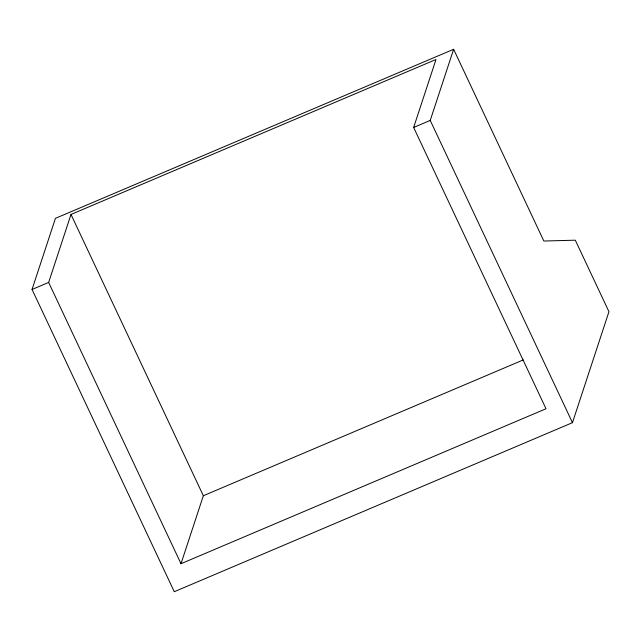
<?xml version="1.0" encoding="UTF-8"?>
<svg xmlns="http://www.w3.org/2000/svg" width="641" height="641" viewBox="0 0 641 641"><rect width="100%" height="100%" fill="white"/><g stroke="black" fill="none" stroke-linecap="round" stroke-linejoin="round"><path stroke-width="0.96" d="M32.05 289.468L55.438 218.333L453.628 49.285L543.856 241.032L575.306 240.191L608.95 311.694L572.461 422.667L174.28 591.715L32.05 289.468L48.644 282.425L70.991 214.455L435.992 59.493L413.645 127.463L546.012 408.75L181.002 563.711L48.644 282.425M181.002 563.711L203.349 495.741L70.991 214.455M572.461 422.667L430.231 120.42L453.628 49.285M413.645 127.463L430.231 120.42M203.349 495.741L523.192 359.954"/></g></svg>
